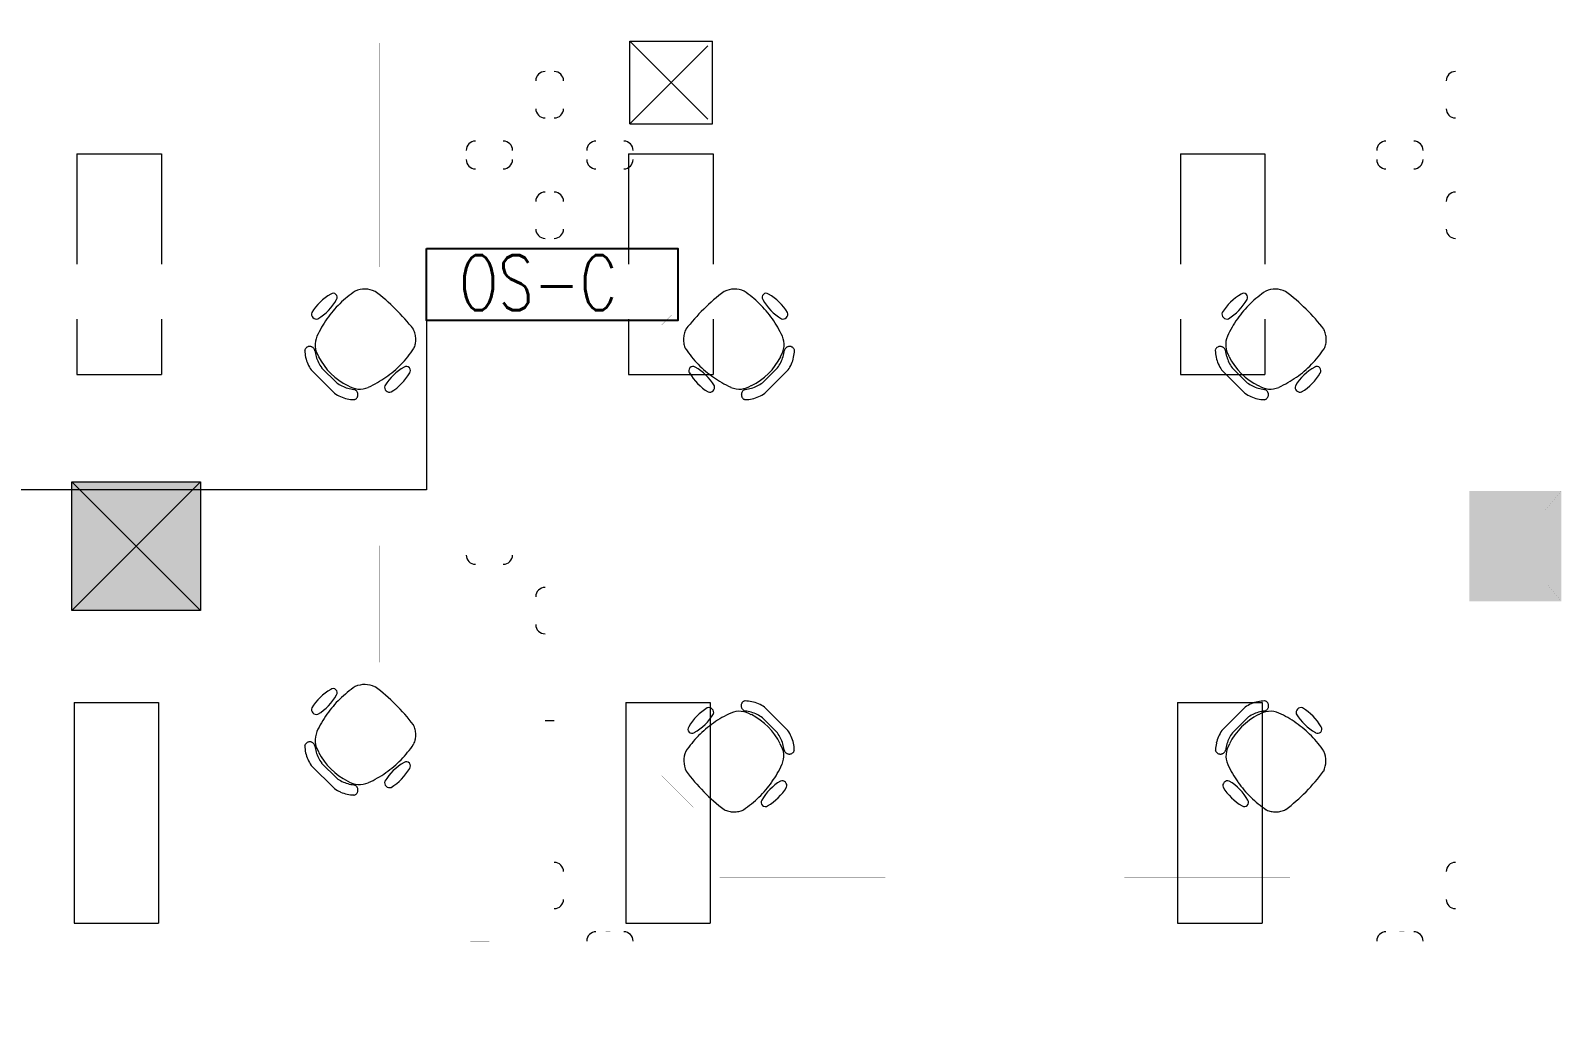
# Model space of a CAD drawing. Extents: x -6172 to 8039, y -4082 to 1639.
# Drawn here: x 1644.9 to 1977.9, y -386.5 to -172.3 of the extents above; entities that cross this region are included whole.
import ezdxf

# ---------------------------------------------------------------- set-up
doc = ezdxf.new("R2010")
doc.units = 0
doc.header["$LTSCALE"] = 96
doc.header["$MEASUREMENT"] = 0
doc.linetypes.add('HIDDEN', pattern=[0.375, 0.25, -0.125])
doc.linetypes.add('SHORT_DASHES', pattern=[0.375, 0.25, -0.125])
doc.layers.get('0').update_dxf_attribs({"linetype": 'CONTINUOUS', "lineweight": 0})
for name, color, linetype, lineweight in [('21', 7, 'CONTINUOUS', 0), ('A-FURN-CHAR', 3, 'CONTINUOUS', 0), ('A-FURN-PNLS', 2, 'CONTINUOUS', 0), ('A-FURN-UPPR', 3, 'HIDDEN', 0), ('A-FURN-WKSF', 3, 'CONTINUOUS', 0), ('A-GRID-COLS', 2, 'CONTINUOUS', 0), ('A-PATT-WALL', 1, 'CONTINUOUS', 0), ('A-WALL-FULL', 6, 'CONTINUOUS', 0), ('FLT-Peripheral Wiring', 214, 'CONTINUOUS', 0)]:
    doc.layers.add(name, color=color, linetype=linetype, lineweight=lineweight)
doc.layers.add('FLT-Occupancy-Sensor', color=160, linetype='CONTINUOUS')
doc.styles.add('SIM-00', font='SIMPLEX.SHX', dxfattribs={"width": 0.75})

# ---------------------------------------------------------------- blocks, each defined once
blk = doc.blocks.new('24LITE')
at = {"layer": '21', "color": 7, "linetype": 'Continuous'}
for p, q in [((1.13, 81.75), (1.13, 9.75)), ((1.13, 81.75), (28.69, 81.75)), ((28.69, 81.75), (28.69, 9.75)), ((1.13, 9.75), (28.69, 9.75))]:
    blk.add_line(p, q, dxfattribs=at)
blk = doc.blocks.new('ZZ000001')
at = {"layer": '21', "color": 7, "linetype": 'SHORT_DASHES'}
for p, q in [((1775.22, -192.57), (1793.22, -174.57)), ((1775.22, -174.57), (1793.22, -192.57)), ((1775.22, -192.57), (1775.22, -174.57)), ((1775.22, -174.57), (1793.22, -174.57)), ((1793.22, -192.57), (1793.22, -174.57)), ((1775.22, -192.57), (1793.22, -192.57)), ((1654.96, -199.07), (1654.96, -247.07)), ((1654.96, -199.07), (1673.34, -199.07)), ((1673.34, -199.07), (1673.34, -247.07)), ((1774.97, -199.07), (1774.97, -247.07)), ((1774.97, -199.07), (1793.35, -199.07)), ((1793.35, -199.07), (1793.35, -247.07)), ((1894.98, -199.07), (1894.98, -247.07)), ((1894.98, -199.07), (1913.35, -199.07)), ((1913.35, -199.07), (1913.35, -247.07)), ((1654.96, -247.07), (1673.34, -247.07)), ((1774.97, -247.07), (1793.35, -247.07)), ((1894.98, -247.07), (1913.35, -247.07))]:
    blk.add_line(p, q, dxfattribs=at)
at = {"color": 0, "linetype": 'ByBlock', "xscale": 0.6666977108052228, "yscale": 0.6666977108052228}
for p in [(1653.6, -372.92), (1773.61, -372.92), (1893.61, -372.92)]:
    blk.add_blockref('24LITE', p, dxfattribs=at)
blk = doc.blocks.new('ZZ000067')
at = {"layer": 'A-FURN-CHAR', "color": 8, "linetype": 'Continuous'}
for p, q in [((1705.91, -246.12), (1710.98, -251.19)), ((1711.47, -248.89), (1708.2, -245.63))]:
    blk.add_line(p, q, dxfattribs=at)
for centre, radius, start, end in [((1715.93, -239.64), 11.58, 119.8601, 148.6697), ((1710.69, -230.32), 0.891, 327.9938, 125.677), ((1728.52, -248.42), 23.4, 123.7952, 134.3789), ((1717.58, -233.84), 5.3, 65.1727, 113.1288), ((1695.1, -262.41), 41.53, 37.2403, 53.4682), ((1701.36, -225.1), 11.58, 301.3325, 330.5354), ((1728.68, -248.59), 23.64, 134.3847, 144.8979), ((1707.07, -233.96), 1.08, 161.6789, 287.1039), ((1729, -248.81), 24.02, 144.9022, 155.3039), ((1711.52, -240.64), 4.73, 156.7202, 212.8365), ((1723.53, -239.53), 5.14, 13.5539, 25.7377), ((1723.63, -239.5), 5.04, 1.2029, 13.5517), ((1723.71, -239.5), 4.96, 348.7159, 1.1974), ((1705.58, -242.13), 1.11, 157.2813, 168.7574), ((1712.13, -241.75), 7.59, 180.9465, 192.2951), ((1705.59, -242.13), 1.12, 145.8284, 157.2769), ((1705.59, -242.14), 1.13, 134.4292, 145.8271), ((1705.6, -242.14), 1.14, 123.0972, 134.4296), ((1705.6, -242.15), 1.15, 111.8329, 123.0953), ((1705.61, -242.16), 1.16, 100.6343, 111.8331), ((1705.61, -242.17), 1.16, 89.4866, 100.6376), ((1705.61, -242.17), 1.17, 78.3666, 89.4923), ((1705.61, -242.17), 1.17, 67.2402, 78.3667), ((1705.61, -242.17), 1.16, 56.0904, 67.244), ((1705.61, -242.16), 1.16, 44.8912, 56.0941), ((1705.62, -242.16), 1.15, 33.624, 44.8912), ((1705.63, -242.15), 1.13, 22.2863, 33.6237), ((1705.64, -242.15), 1.13, 10.8858, 22.2879), ((1714.29, -241.07), 7.59, 186.2278, 196.3838), ((1708.75, -228.52), 23.4, 315.6235, 326.2042), ((1723.75, -239.51), 4.91, 336.1507, 348.7063), ((1712.27, -241.72), 7.73, 192.288, 203.4973), ((1712.34, -241.69), 7.8, 203.4885, 214.6235), ((1714.42, -241.03), 7.73, 196.3784, 206.4129), ((1714.5, -241), 7.82, 206.4066, 216.3663), ((1720.09, -236.88), 14.08, 206.7942, 243.9004), ((1731.85, -255.58), 11.58, 119.467, 148.6699), ((1708.58, -228.35), 23.64, 305.1071, 315.6174), ((1726.62, -246.26), 0.891, 324.3254, 122.0086), ((1716.1, -242.59), 7.82, 233.6358, 243.5956), ((1716.06, -242.67), 7.73, 243.5893, 253.6238), ((1716.48, -245.55), 4.73, 237.1659, 293.2822), ((1708.36, -228.04), 24.02, 294.7042, 305.1031), ((1722.98, -249.88), 1.08, 162.8985, 288.3234), ((1717.3, -241.01), 11.58, 301.3326, 330.1422), ((1715.41, -244.76), 7.8, 235.379, 246.514), ((1715.38, -244.83), 7.73, 246.5047, 257.7141), ((1715.35, -244.97), 7.59, 257.7071, 269.0557), ((1716.02, -242.8), 7.59, 253.6187, 263.7747), ((1714.95, -251.46), 1.13, 67.7157, 79.1178), ((1714.97, -251.51), 1.11, 281.2436, 292.7197), ((1714.95, -251.47), 1.13, 56.3776, 67.715), ((1714.96, -251.51), 1.12, 292.7269, 304.1754), ((1714.94, -251.47), 1.15, 45.1134, 56.3806), ((1714.96, -251.5), 1.13, 304.1746, 315.5725), ((1714.93, -251.48), 1.16, 33.9075, 45.1105), ((1714.95, -251.5), 1.14, 315.5741, 326.9064), ((1714.93, -251.49), 1.16, 22.7588, 33.9124), ((1714.94, -251.49), 1.15, 326.9066, 338.169), ((1714.92, -251.49), 1.17, 11.6334, 22.76), ((1714.94, -251.49), 1.16, 338.1686, 349.3675), ((1714.92, -251.49), 1.17, 0.5123, 11.638), ((1714.93, -251.49), 1.16, 349.3652, 0.5162)]:
    blk.add_arc(centre, radius, start, end, dxfattribs=at)
blk = doc.blocks.new('ZZ000074')
at = {"layer": 'A-FURN-CHAR', "color": 8, "linetype": 'Continuous'}
for p, q in [((1909.07, -319.48), (1903.99, -324.55)), ((1906.29, -325.04), (1909.55, -321.78))]:
    blk.add_line(p, q, dxfattribs=at)
for centre, radius, start, end in [((1913.49, -325.91), 7.8, 113.4885, 124.6235), ((1913.46, -325.84), 7.73, 102.288, 113.4973), ((1913.43, -325.7), 7.59, 90.9465, 102.2951), ((1913.05, -319.15), 1.11, 67.2813, 78.7574), ((1913.05, -319.16), 1.12, 55.8284, 67.2768), ((1913.05, -319.16), 1.13, 44.4292, 55.8271), ((1913.04, -319.17), 1.14, 33.0972, 44.4295), ((1913.01, -319.18), 1.16, 326.0905, 337.244), ((1913.03, -319.18), 1.15, 21.8329, 33.0953), ((1913.02, -319.18), 1.16, 10.6343, 21.8331), ((1913.01, -319.18), 1.17, 337.2402, 348.3668), ((1913.01, -319.18), 1.17, 348.3666, 359.4923), ((1913.01, -319.18), 1.16, 359.4866, 10.6376), ((1921.22, -320.64), 1.08, 71.6789, 197.1039), ((1915.54, -329.51), 11.58, 29.8601, 58.6697), ((1918.3, -333.66), 14.08, 116.7942, 153.9004), ((1914.19, -328.07), 7.82, 116.4066, 126.3663), ((1914.15, -328), 7.73, 106.3784, 116.4129), ((1914.11, -327.86), 7.59, 96.2278, 106.3838), ((1914.54, -325.09), 4.73, 66.7202, 122.8365), ((1913.04, -319.21), 1.13, 280.8858, 292.2879), ((1913.03, -319.2), 1.13, 292.2863, 303.6237), ((1913.03, -319.19), 1.15, 303.624, 314.8912), ((1913.02, -319.19), 1.16, 314.8912, 326.0941), ((1906.38, -342.57), 24.02, 54.9022, 65.3039), ((1930.08, -314.93), 11.58, 211.3325, 240.5354), ((1906.59, -342.26), 23.64, 44.3847, 54.8979), ((1910.35, -328.95), 7.73, 156.5047, 167.7141), ((1910.43, -328.98), 7.8, 145.379, 156.514), ((1912.51, -329.63), 7.73, 153.5893, 163.6238), ((1912.59, -329.67), 7.82, 143.6359, 153.5956), ((1906.76, -342.09), 23.4, 33.7952, 44.3789), ((1924.86, -324.26), 0.891, 237.9938, 35.677), ((1903.67, -328.54), 1.11, 191.2436, 202.7197), ((1910.22, -328.92), 7.59, 167.7071, 179.0557), ((1903.67, -328.54), 1.12, 202.7269, 214.1754), ((1903.68, -328.53), 1.13, 214.1746, 225.5725), ((1903.68, -328.53), 1.14, 225.5741, 236.9064), ((1903.69, -328.52), 1.15, 236.9066, 248.1689), ((1903.69, -328.51), 1.16, 248.1686, 259.3674), ((1903.7, -328.5), 1.17, 281.6334, 292.76), ((1903.7, -328.5), 1.16, 292.7589, 303.9124), ((1903.7, -328.51), 1.16, 303.9075, 315.1105), ((1903.71, -328.51), 1.15, 315.1134, 326.3806), ((1903.72, -328.52), 1.13, 326.3776, 337.715), ((1903.73, -328.52), 1.13, 337.7158, 349.1178), ((1912.38, -329.6), 7.59, 163.6188, 173.7747), ((1909.63, -330.06), 4.73, 147.1659, 203.2822), ((1921.34, -331.15), 5.3, 335.1727, 23.1288), ((1903.7, -328.5), 1.16, 259.3651, 270.5162), ((1903.7, -328.5), 1.17, 270.5123, 281.638), ((1927.14, -321.93), 24.02, 204.7042, 215.1031), ((1905.3, -336.56), 1.08, 72.8985, 198.3234), ((1899.6, -345.42), 11.58, 29.467, 58.6699), ((1926.83, -322.15), 23.64, 215.1071, 225.6174), ((1892.77, -308.67), 41.53, 307.2404, 323.4682), ((1914.17, -330.87), 11.58, 211.3326, 240.1422), ((1926.66, -322.32), 23.4, 225.6235, 236.2042), ((1908.93, -340.19), 0.891, 234.3254, 32.0086), ((1915.67, -337.33), 4.91, 246.1507, 258.7063), ((1915.68, -337.28), 4.96, 258.7159, 271.1974), ((1915.68, -337.2), 5.04, 271.2029, 283.5517), ((1915.65, -337.1), 5.14, 283.5539, 295.7377)]:
    blk.add_arc(centre, radius, start, end, dxfattribs=at)
blk = doc.blocks.new('ZZ000075')
at = {"layer": 'A-FURN-CHAR', "color": 8, "linetype": 'Continuous'}
for p, q in [((1903.95, -246.12), (1909.02, -251.19)), ((1909.51, -248.89), (1906.24, -245.63))]:
    blk.add_line(p, q, dxfattribs=at)
for centre, radius, start, end in [((1913.98, -239.64), 11.58, 119.8601, 148.6697), ((1908.73, -230.32), 0.891, 327.9938, 125.677), ((1926.56, -248.42), 23.4, 123.7952, 134.3789), ((1915.62, -233.84), 5.3, 65.1727, 113.1288), ((1893.14, -262.41), 41.53, 37.2403, 53.4682), ((1899.4, -225.1), 11.58, 301.3325, 330.5354), ((1926.73, -248.59), 23.64, 134.3847, 144.8979), ((1905.11, -233.96), 1.08, 161.6789, 287.1039), ((1927.04, -248.81), 24.02, 144.9022, 155.3039), ((1909.56, -240.64), 4.73, 156.7202, 212.8365), ((1921.57, -239.53), 5.14, 13.5539, 25.7377), ((1921.67, -239.5), 5.04, 1.2029, 13.5517), ((1921.75, -239.5), 4.96, 348.7159, 1.1974), ((1903.62, -242.13), 1.11, 157.2813, 168.7574), ((1910.17, -241.75), 7.59, 180.9465, 192.2951), ((1903.63, -242.13), 1.12, 145.8284, 157.2769), ((1903.63, -242.14), 1.13, 134.4292, 145.8271), ((1903.64, -242.14), 1.14, 123.0972, 134.4296), ((1903.65, -242.15), 1.15, 111.8329, 123.0953), ((1903.65, -242.16), 1.16, 100.6343, 111.8331), ((1903.65, -242.17), 1.16, 89.4866, 100.6376), ((1903.65, -242.17), 1.17, 78.3666, 89.4923), ((1903.65, -242.17), 1.17, 67.2402, 78.3667), ((1903.65, -242.17), 1.16, 56.0904, 67.244), ((1903.66, -242.16), 1.16, 44.8912, 56.0941), ((1903.66, -242.16), 1.15, 33.624, 44.8912), ((1903.67, -242.15), 1.13, 22.2863, 33.6237), ((1903.68, -242.15), 1.13, 10.8858, 22.2879), ((1912.33, -241.07), 7.59, 186.2278, 196.3838), ((1906.79, -228.52), 23.4, 315.6235, 326.2042), ((1921.8, -239.51), 4.91, 336.1507, 348.7063), ((1910.31, -241.72), 7.73, 192.288, 203.4973), ((1910.38, -241.69), 7.8, 203.4885, 214.6235), ((1912.47, -241.03), 7.73, 196.3784, 206.4129), ((1912.54, -241), 7.82, 206.4066, 216.3663), ((1918.13, -236.88), 14.08, 206.7942, 243.9004), ((1929.89, -255.58), 11.58, 119.467, 148.6699), ((1906.62, -228.35), 23.64, 305.1071, 315.6174), ((1924.66, -246.26), 0.891, 324.3254, 122.0086), ((1914.14, -242.59), 7.82, 233.6358, 243.5956), ((1914.1, -242.67), 7.73, 243.5893, 253.6238), ((1914.52, -245.55), 4.73, 237.1659, 293.2822), ((1906.4, -228.04), 24.02, 294.7042, 305.1031), ((1921.03, -249.88), 1.08, 162.8985, 288.3234), ((1915.34, -241.01), 11.58, 301.3326, 330.1422), ((1913.45, -244.76), 7.8, 235.379, 246.514), ((1913.42, -244.83), 7.73, 246.5047, 257.7141), ((1913.39, -244.97), 7.59, 257.7071, 269.0557), ((1914.07, -242.8), 7.59, 253.6187, 263.7747), ((1912.99, -251.46), 1.13, 67.7157, 79.1178), ((1913.01, -251.51), 1.11, 281.2436, 292.7197), ((1912.99, -251.47), 1.13, 56.3776, 67.715), ((1913.01, -251.51), 1.12, 292.7269, 304.1754), ((1912.98, -251.47), 1.15, 45.1134, 56.3806), ((1913, -251.5), 1.13, 304.1746, 315.5725), ((1912.98, -251.48), 1.16, 33.9075, 45.1105), ((1912.99, -251.5), 1.14, 315.5741, 326.9064), ((1912.97, -251.49), 1.16, 22.7588, 33.9124), ((1912.99, -251.49), 1.15, 326.9066, 338.169), ((1912.97, -251.49), 1.17, 11.6334, 22.76), ((1912.98, -251.49), 1.16, 338.1686, 349.3675), ((1912.97, -251.49), 1.17, 0.5123, 11.638), ((1912.97, -251.49), 1.16, 349.3652, 0.5162)]:
    blk.add_arc(centre, radius, start, end, dxfattribs=at)
blk = doc.blocks.new('ZZ000078')
at = {"layer": 'A-FURN-CHAR', "color": 8, "linetype": 'Continuous'}
for p, q in [((1804.55, -319.48), (1809.62, -324.55)), ((1807.33, -325.04), (1804.06, -321.78))]:
    blk.add_line(p, q, dxfattribs=at)
for centre, radius, start, end in [((1798.08, -329.51), 11.58, 121.3303, 150.1399), ((1792.39, -320.64), 1.08, 342.8961, 108.321), ((1800.6, -319.18), 1.16, 169.3624, 180.5134), ((1800.61, -319.18), 1.17, 180.5077, 191.6334), ((1800.59, -319.18), 1.16, 158.1669, 169.3658), ((1800.61, -319.18), 1.17, 191.6333, 202.7598), ((1800.59, -319.18), 1.15, 146.9047, 158.1671), ((1800.6, -319.18), 1.16, 202.756, 213.9095), ((1800.58, -319.17), 1.14, 135.5705, 146.9028), ((1800.57, -319.16), 1.13, 124.1729, 135.5708), ((1800.57, -319.16), 1.12, 112.7232, 124.1717), ((1800.56, -319.15), 1.11, 101.2426, 112.7187), ((1800.18, -325.7), 7.59, 77.7049, 89.0535), ((1800.15, -325.84), 7.73, 66.5027, 77.712), ((1800.12, -325.91), 7.8, 55.3765, 66.5115), ((1783.53, -314.93), 11.58, 299.4646, 328.6675), ((1807.02, -342.26), 23.64, 125.1021, 135.6153), ((1807.24, -342.57), 24.02, 114.6962, 125.0978), ((1799.07, -325.09), 4.73, 57.1635, 113.2798), ((1800.6, -319.19), 1.16, 213.9059, 225.1088), ((1800.59, -319.19), 1.15, 225.1088, 236.376), ((1800.58, -319.2), 1.13, 236.3763, 247.7137), ((1800.58, -319.21), 1.13, 247.7121, 259.1142), ((1799.51, -327.86), 7.59, 73.6162, 83.7722), ((1799.47, -328), 7.73, 63.5871, 73.6216), ((1795.32, -333.66), 14.08, 26.0996, 63.2059), ((1799.43, -328.07), 7.82, 53.6338, 63.5935), ((1806.86, -342.09), 23.4, 135.6211, 146.2048), ((1788.76, -324.26), 0.891, 144.323, 302.0062), ((1801.03, -329.67), 7.82, 26.4044, 36.3641), ((1801.11, -329.63), 7.73, 16.3762, 26.4107), ((1803.19, -328.98), 7.8, 23.486, 34.6211), ((1803.26, -328.95), 7.73, 12.2859, 23.4953), ((1792.28, -331.15), 5.3, 156.8712, 204.8273), ((1803.99, -330.06), 4.73, 336.7178, 32.8341), ((1801.24, -329.6), 7.59, 6.2253, 16.3813), ((1809.89, -328.52), 1.13, 190.8822, 202.2843), ((1809.9, -328.52), 1.13, 202.285, 213.6224), ((1809.91, -328.51), 1.15, 213.6194, 224.8866), ((1809.91, -328.51), 1.16, 224.8895, 236.0925), ((1809.92, -328.5), 1.16, 236.0876, 247.2411), ((1809.92, -328.5), 1.17, 247.24, 258.3666), ((1809.92, -328.51), 1.16, 280.6326, 291.8314), ((1809.93, -328.52), 1.15, 291.831, 303.0934), ((1809.93, -328.53), 1.14, 303.0936, 314.4259), ((1809.94, -328.53), 1.13, 314.4275, 325.8255), ((1803.4, -328.92), 7.59, 0.9443, 12.2929), ((1809.94, -328.54), 1.12, 325.8246, 337.2731), ((1809.95, -328.54), 1.11, 337.2803, 348.7564), ((1786.48, -321.93), 24.02, 324.8969, 335.2958), ((1809.92, -328.5), 1.17, 258.362, 269.4877), ((1809.92, -328.5), 1.16, 269.4839, 280.6349), ((1820.85, -308.67), 41.53, 216.5318, 232.7596), ((1786.79, -322.15), 23.64, 314.3826, 324.8929), ((1814.02, -345.42), 11.58, 121.3301, 150.533), ((1808.31, -336.56), 1.08, 341.6766, 107.1015), ((1786.96, -322.32), 23.4, 303.7958, 314.3765), ((1799.44, -330.87), 11.58, 299.8578, 328.6674), ((1797.96, -337.1), 5.14, 244.2623, 256.4461), ((1797.94, -337.2), 5.04, 256.4483, 268.7971), ((1797.94, -337.28), 4.96, 268.8026, 281.2841), ((1797.94, -337.33), 4.91, 281.2937, 293.8493), ((1804.69, -340.19), 0.891, 147.9914, 305.6746)]:
    blk.add_arc(centre, radius, start, end, dxfattribs=at)
blk = doc.blocks.new('ZZ000079')
at = {"layer": 'A-FURN-CHAR', "color": 8, "linetype": 'Continuous'}
for p, q in [((1804.11, -248.89), (1807.37, -245.63)), ((1809.67, -246.12), (1804.6, -251.19))]:
    blk.add_line(p, q, dxfattribs=at)
for centre, radius, start, end in [((1820.48, -262.41), 41.53, 126.5318, 142.7597), ((1798, -233.84), 5.3, 66.8712, 114.8273), ((1787.06, -248.42), 23.4, 45.6211, 56.2048), ((1804.89, -230.32), 0.891, 54.323, 212.0062), ((1799.64, -239.64), 11.58, 31.3303, 60.1399), ((1786.89, -248.59), 23.64, 35.1021, 45.6153), ((1814.21, -225.1), 11.58, 209.4646, 238.6675), ((1786.58, -248.81), 24.02, 24.6961, 35.0978), ((1808.51, -233.96), 1.08, 252.8961, 18.3211), ((1791.94, -239.5), 5.04, 166.4483, 178.7971), ((1791.86, -239.5), 4.96, 178.8026, 191.2841), ((1792.04, -239.53), 5.14, 154.2623, 166.4462), ((1804.06, -240.64), 4.73, 327.1635, 23.2798), ((1791.82, -239.51), 4.91, 191.2937, 203.8493), ((1806.83, -228.52), 23.4, 213.7958, 224.3765), ((1801.28, -241.07), 7.59, 343.6162, 353.7722), ((1809.94, -242.15), 1.13, 157.7121, 169.1142), ((1809.94, -242.15), 1.13, 146.3763, 157.7137), ((1809.95, -242.16), 1.15, 135.1088, 146.376), ((1809.96, -242.16), 1.16, 123.9059, 135.1088), ((1809.96, -242.17), 1.16, 112.756, 123.9096), ((1809.97, -242.17), 1.17, 101.6332, 112.7598), ((1809.97, -242.17), 1.17, 90.5077, 101.6334), ((1809.97, -242.17), 1.16, 79.3624, 90.5134), ((1809.97, -242.16), 1.16, 68.1669, 79.3658), ((1809.97, -242.15), 1.15, 56.9047, 68.1671), ((1809.98, -242.14), 1.14, 45.5705, 56.9028), ((1809.98, -242.14), 1.13, 34.1729, 45.5708), ((1803.45, -241.75), 7.59, 347.7049, 359.0535), ((1809.99, -242.13), 1.12, 22.7232, 34.1716), ((1809.99, -242.13), 1.11, 11.2426, 22.7187), ((1788.95, -246.26), 0.891, 57.9914, 215.6746), ((1783.73, -255.58), 11.58, 31.3301, 60.533), ((1807, -228.35), 23.64, 224.3826, 234.8929), ((1795.49, -236.88), 14.08, 296.0996, 333.2059), ((1801.07, -241), 7.82, 323.6338, 333.5935), ((1801.15, -241.03), 7.73, 333.5871, 343.6216), ((1803.24, -241.69), 7.8, 325.3765, 336.5115), ((1803.31, -241.72), 7.73, 336.5027, 347.712), ((1798.27, -241.01), 11.58, 209.8578, 238.6674), ((1792.59, -249.88), 1.08, 251.6766, 17.1015), ((1807.21, -228.04), 24.02, 234.8969, 245.2958), ((1799.09, -245.55), 4.73, 246.7178, 302.8341), ((1799.51, -242.67), 7.73, 286.3762, 296.4107), ((1799.47, -242.59), 7.82, 296.4044, 306.3641), ((1800.65, -251.49), 1.17, 168.362, 179.4877), ((1800.65, -251.49), 1.16, 179.4838, 190.6349), ((1800.64, -251.49), 1.16, 190.6326, 201.8314), ((1800.65, -251.49), 1.17, 157.24, 168.3666), ((1800.65, -251.49), 1.16, 146.0876, 157.2412), ((1800.63, -251.49), 1.15, 201.831, 213.0934), ((1800.62, -251.5), 1.14, 213.0936, 224.4259), ((1800.64, -251.48), 1.16, 134.8895, 146.0925), ((1800.61, -251.5), 1.13, 224.4275, 235.8254), ((1800.63, -251.47), 1.15, 123.6194, 134.8866), ((1800.61, -251.51), 1.12, 235.8246, 247.2731), ((1800.63, -251.47), 1.13, 112.285, 123.6224), ((1800.61, -251.51), 1.11, 247.2803, 258.7564), ((1800.62, -251.46), 1.13, 100.8822, 112.2843), ((1800.23, -244.97), 7.59, 270.9443, 282.2929), ((1799.55, -242.8), 7.59, 276.2253, 286.3813), ((1800.2, -244.83), 7.73, 282.2859, 293.4953), ((1800.17, -244.76), 7.8, 293.486, 304.6211)]:
    blk.add_arc(centre, radius, start, end, dxfattribs=at)
blk = doc.blocks.new('ZZ000163')
at = {"layer": 'A-FURN-CHAR', "color": 8, "linetype": 'Continuous'}
for p, q in [((1705.91, -332.12), (1710.98, -337.19)), ((1711.47, -334.9), (1708.2, -331.63))]:
    blk.add_line(p, q, dxfattribs=at)
for centre, radius, start, end in [((1715.93, -325.65), 11.58, 119.8601, 148.6697), ((1710.68, -316.33), 0.891, 327.9938, 125.677), ((1728.52, -334.43), 23.4, 123.7952, 134.3789), ((1717.57, -319.85), 5.3, 65.1727, 113.1288), ((1695.09, -348.42), 41.53, 37.2403, 53.4682), ((1707.06, -319.97), 1.08, 161.679, 287.1039), ((1701.36, -311.11), 11.58, 301.3325, 330.5354), ((1728.68, -334.6), 23.64, 134.3847, 144.8979), ((1728.99, -334.81), 24.02, 144.9022, 155.3038), ((1711.52, -326.65), 4.73, 156.7202, 212.8365), ((1723.53, -325.54), 5.14, 13.5539, 25.7377), ((1723.63, -325.51), 5.04, 1.2029, 13.5517), ((1723.71, -325.51), 4.96, 348.7159, 1.1974), ((1705.58, -328.14), 1.11, 157.2813, 168.7574), ((1712.13, -327.76), 7.59, 180.9465, 192.2951), ((1705.58, -328.14), 1.12, 145.8284, 157.2769), ((1705.59, -328.14), 1.13, 134.4292, 145.8271), ((1712.26, -327.73), 7.73, 192.288, 203.4973), ((1705.6, -328.15), 1.14, 123.0972, 134.4296), ((1705.6, -328.16), 1.15, 111.8329, 123.0953), ((1705.6, -328.17), 1.16, 100.6343, 111.8331), ((1705.61, -328.17), 1.16, 89.4866, 100.6376), ((1705.61, -328.18), 1.17, 78.3666, 89.4923), ((1705.61, -328.18), 1.17, 67.2402, 78.3667), ((1705.61, -328.18), 1.16, 56.0905, 67.244), ((1705.61, -328.17), 1.16, 44.8912, 56.0941), ((1705.62, -328.16), 1.15, 33.624, 44.8912), ((1705.63, -328.16), 1.13, 22.2863, 33.6237), ((1705.64, -328.15), 1.13, 10.8858, 22.2879), ((1714.29, -327.08), 7.59, 186.2278, 196.3838), ((1714.42, -327.04), 7.73, 196.3784, 206.4129), ((1720.09, -322.89), 14.08, 206.7942, 243.9004), ((1708.74, -314.53), 23.4, 315.6235, 326.2042), ((1723.75, -325.52), 4.91, 336.1507, 348.7063), ((1712.34, -327.7), 7.8, 203.4885, 214.6235), ((1714.5, -327), 7.82, 206.4066, 216.3663), ((1731.84, -341.59), 11.58, 119.467, 148.6699), ((1708.58, -314.36), 23.64, 305.1071, 315.6174), ((1717.3, -327.02), 11.58, 301.3326, 330.1422), ((1726.62, -332.26), 0.891, 324.3254, 122.0086), ((1716.1, -328.6), 7.82, 233.6358, 243.5956), ((1716.06, -328.68), 7.73, 243.5893, 253.6238), ((1716.02, -328.81), 7.59, 253.6187, 263.7747), ((1716.48, -331.56), 4.73, 237.1659, 293.2822), ((1708.36, -314.05), 24.02, 294.7042, 305.1031), ((1722.98, -335.89), 1.08, 162.8985, 288.3234), ((1715.4, -330.76), 7.8, 235.379, 246.514), ((1715.37, -330.84), 7.73, 246.5047, 257.7141), ((1715.34, -330.97), 7.59, 257.7071, 269.0557), ((1714.95, -337.46), 1.13, 67.7157, 79.1178), ((1714.96, -337.52), 1.11, 281.2436, 292.7197), ((1714.94, -337.47), 1.13, 56.3776, 67.715), ((1714.96, -337.52), 1.12, 292.7269, 304.1754), ((1714.94, -337.48), 1.15, 45.1134, 56.3806), ((1714.96, -337.51), 1.13, 304.1746, 315.5725), ((1714.93, -337.49), 1.16, 33.9075, 45.1105), ((1714.95, -337.5), 1.14, 315.5741, 326.9064), ((1714.93, -337.49), 1.16, 22.7588, 33.9124), ((1714.94, -337.5), 1.15, 326.9066, 338.1689), ((1714.92, -337.49), 1.17, 11.6334, 22.76), ((1714.93, -337.5), 1.16, 338.1686, 349.3675), ((1714.92, -337.49), 1.17, 0.5123, 11.638), ((1714.93, -337.49), 1.16, 349.3652, 0.5162)]:
    blk.add_arc(centre, radius, start, end, dxfattribs=at)
blk = doc.blocks.new('FLT-Occupancy Sensor Ceiling')
at = {"layer": 'FLT-Occupancy-Sensor'}
blk.add_lwpolyline([(0, 0), (54.64, 0), (54.64, -15.71), (0, -15.71)], close=True, dxfattribs=at)
at = {"layer": 'FLT-Occupancy-Sensor', "insert": (7.08, -1.46), "char_height": 12, "width": 54.6376, "attachment_point": 1, "style": 'SIM-00'}
blk.add_mtext('OS-C', dxfattribs=at)

msp = doc.modelspace()

# ---------------------------------------------------------------- linework, layer by layer
at = {"layer": 'A-FURN-PNLS', "const_width": 0.00174}
for points in [[(1756.78, -198.35), (1756.78, -162.35), (1758.79, -162.35), (1758.8, -198.35), (1756.78, -198.35)], [(1758.8, -198.35), (1758.8, -162.35), (1756.78, -162.35), (1756.78, -198.35), (1758.8, -198.35)], [(1954.82, -198.35), (1954.82, -162.35), (1956.83, -162.35), (1956.84, -198.35), (1954.82, -198.35)], [(1684.78, -174.35), (1682.77, -174.35), (1682.77, -198.35), (1684.78, -198.35), (1684.78, -174.35)], [(1830.79, -174.35), (1832.81, -174.35), (1832.81, -198.35), (1830.79, -198.35), (1830.79, -174.35)], [(1882.82, -174.35), (1880.81, -174.35), (1880.81, -198.35), (1882.82, -198.35), (1882.82, -174.35)], [(1684.78, -198.35), (1684.78, -198.35), (1720.78, -198.35), (1720.78, -200.37), (1684.78, -200.37)], [(1720.78, -198.35), (1756.78, -198.35), (1756.78, -200.37), (1720.78, -200.37)], [(1794.79, -198.35), (1758.8, -198.35), (1758.8, -200.37), (1794.79, -200.37)], [(1830.79, -198.35), (1830.79, -198.35), (1794.79, -198.35), (1794.79, -200.37), (1830.79, -200.37)], [(1882.82, -198.35), (1882.82, -198.35), (1918.82, -198.35), (1918.82, -200.37), (1882.82, -200.37)], [(1918.82, -198.35), (1954.82, -198.35), (1954.82, -200.37), (1918.82, -200.37)], [(1684.78, -224.37), (1682.77, -224.37), (1682.77, -200.37), (1684.78, -200.37), (1684.78, -224.37)], [(1756.78, -200.37), (1756.78, -236.36), (1758.79, -236.36), (1758.8, -200.37), (1756.78, -200.37)], [(1758.8, -200.37), (1758.8, -236.36), (1756.78, -236.36), (1756.78, -200.37), (1758.8, -200.37)], [(1830.79, -224.37), (1832.81, -224.37), (1832.81, -200.37), (1830.79, -200.37), (1830.79, -224.37)], [(1882.82, -224.37), (1880.81, -224.37), (1880.81, -200.37), (1882.82, -200.37), (1882.82, -224.37)], [(1954.82, -200.37), (1954.82, -236.36), (1956.83, -236.36), (1956.84, -200.37), (1954.82, -200.37)], [(1756.78, -236.36), (1756.78, -284.36), (1758.79, -284.36), (1758.79, -236.36)], [(1758.8, -236.36), (1758.8, -284.36), (1756.78, -284.36), (1756.78, -236.36)], [(1954.82, -236.36), (1954.82, -284.36), (1956.83, -284.36), (1956.83, -236.36)], [(1684.78, -284.36), (1684.78, -284.36), (1720.78, -284.36), (1720.78, -286.37), (1684.78, -286.38)], [(1756.78, -286.37), (1720.78, -286.37), (1720.78, -284.36), (1756.78, -284.36), (1756.78, -286.37)], [(1758.8, -286.36), (1788.84, -286.36), (1788.84, -284.34), (1758.8, -284.34), (1758.8, -286.36)], [(1788.84, -286.36), (1812.84, -286.36), (1812.84, -284.34), (1788.84, -284.34)], [(1924.77, -286.36), (1900.77, -286.36), (1900.77, -284.34), (1924.77, -284.34)], [(1954.82, -286.36), (1924.77, -286.36), (1924.77, -284.34), (1954.82, -284.34), (1954.82, -286.36)], [(1684.78, -286.38), (1682.76, -286.38), (1682.77, -310.37), (1684.78, -310.37), (1684.78, -286.38)], [(1758.8, -334.35), (1758.8, -286.36), (1756.78, -286.36), (1756.78, -334.35)], [(1758.79, -322.37), (1758.79, -286.37), (1756.78, -286.37), (1756.78, -322.37)], [(1954.82, -334.35), (1954.82, -286.36), (1956.83, -286.36), (1956.83, -334.35)], [(1756.78, -322.37), (1756.78, -370.36), (1758.79, -370.36), (1758.79, -322.37)], [(1758.8, -370.35), (1758.8, -334.35), (1756.78, -334.35), (1756.79, -370.35), (1758.8, -370.35)], [(1954.82, -370.35), (1954.82, -334.35), (1956.83, -334.35), (1956.83, -370.35), (1954.82, -370.35)], [(1830.8, -370.35), (1832.81, -370.35), (1832.81, -346.35), (1830.79, -346.35), (1830.8, -370.35)], [(1882.82, -370.35), (1880.81, -370.35), (1880.81, -346.35), (1882.82, -346.35), (1882.82, -370.35)], [(1732.78, -370.37), (1732.78, -372.38), (1756.78, -372.38), (1756.78, -370.36), (1732.78, -370.37)], [(1794.8, -372.37), (1758.8, -372.37), (1758.8, -370.35), (1794.8, -370.35)], [(1830.8, -372.37), (1830.8, -372.37), (1794.8, -372.37), (1794.8, -370.35), (1830.8, -370.35)], [(1882.82, -372.37), (1882.82, -372.37), (1918.82, -372.37), (1918.82, -370.35), (1882.82, -370.35)], [(1918.82, -372.37), (1954.82, -372.37), (1954.82, -370.35), (1918.82, -370.35)]]:
    msp.add_lwpolyline(points, dxfattribs=at)
at = {"layer": 'A-FURN-UPPR'}
msp.add_line((1756.78, -322.37), (1758.79, -322.37), dxfattribs=at)
at = {"layer": 'A-FURN-UPPR', "const_width": 0.00174}
for points in [[(1684.78, -184.59), (1720.78, -184.59)], [(1685.29, -198.35), (1685.29, -184.59)], [(1720.28, -185.09), (1685.29, -185.09)], [(1720.28, -198.35), (1720.28, -184.59)], [(1830.79, -184.59), (1794.79, -184.59)], [(1795.29, -198.35), (1795.3, -184.59)], [(1795.3, -185.09), (1830.29, -185.09)], [(1830.29, -198.35), (1830.29, -184.59)], [(1882.82, -184.59), (1918.82, -184.59)], [(1883.33, -198.35), (1883.33, -184.59)], [(1918.32, -185.09), (1883.33, -185.09)], [(1918.32, -198.35), (1918.32, -184.59)], [(1684.78, -200.37), (1684.78, -198.35)], [(1830.79, -200.37), (1830.79, -198.35)], [(1882.82, -200.37), (1882.82, -198.35)], [(1685.29, -200.37), (1685.29, -214.13)], [(1720.28, -200.37), (1720.28, -214.13)], [(1795.29, -200.37), (1795.3, -214.13)], [(1830.29, -200.37), (1830.29, -214.13)], [(1883.33, -200.37), (1883.33, -214.13)], [(1918.32, -200.37), (1918.32, -214.13)], [(1684.78, -214.13), (1720.78, -214.13)], [(1720.28, -213.63), (1685.29, -213.63)], [(1830.79, -214.13), (1794.79, -214.13)], [(1795.3, -213.63), (1830.29, -213.63)], [(1882.82, -214.13), (1918.82, -214.13)], [(1918.32, -213.63), (1883.33, -213.63)], [(1743.01, -236.36), (1743.01, -284.36)], [(1772.56, -236.36), (1772.56, -284.36)], [(1941.06, -236.36), (1941.06, -284.36)], [(1756.78, -236.87), (1743.01, -236.87)], [(1743.52, -283.86), (1743.52, -236.87)], [(1758.8, -236.87), (1772.56, -236.87)], [(1772.06, -283.86), (1772.05, -236.87)], [(1954.82, -236.87), (1941.06, -236.87)], [(1941.56, -283.86), (1941.56, -236.87)], [(1684.78, -286.38), (1684.78, -284.36)], [(1756.78, -283.87), (1743.01, -283.87)], [(1758.8, -283.86), (1772.56, -283.86)], [(1954.82, -283.86), (1941.06, -283.86)], [(1685.28, -286.38), (1685.28, -300.14)], [(1720.28, -286.37), (1720.28, -300.14)], [(1758.8, -286.86), (1772.56, -286.86)], [(1772.06, -286.86), (1772.06, -333.85)], [(1772.56, -334.35), (1772.56, -286.36)], [(1941.06, -334.35), (1941.06, -286.36)], [(1954.82, -286.86), (1941.06, -286.86)], [(1941.56, -286.86), (1941.56, -333.85)], [(1720.28, -299.63), (1685.29, -299.63)], [(1684.78, -300.14), (1720.78, -300.14)], [(1743.02, -322.37), (1743.02, -370.36)], [(1756.78, -322.87), (1743.02, -322.87)], [(1743.52, -369.86), (1743.52, -322.87)], [(1758.8, -333.85), (1772.56, -333.85)], [(1954.82, -333.85), (1941.06, -333.85)], [(1830.8, -356.59), (1794.8, -356.59)], [(1795.3, -370.35), (1795.3, -356.59)], [(1795.3, -357.09), (1830.29, -357.09)], [(1830.29, -370.35), (1830.29, -356.59)], [(1882.82, -356.59), (1918.82, -356.59)], [(1883.33, -370.35), (1883.33, -356.59)], [(1918.32, -357.09), (1883.33, -357.09)], [(1918.32, -370.35), (1918.32, -356.59)], [(1756.78, -369.86), (1743.02, -369.86)], [(1830.8, -370.35), (1830.8, -372.37)], [(1882.82, -370.35), (1882.82, -372.37)]]:
    msp.add_lwpolyline(points, dxfattribs=at)
at = {"layer": 'A-FURN-WKSF', "const_width": 0.00174}
for points in [[(1733.44, -162.35), (1720.78, -175.01)], [(1782.13, -162.35), (1794.79, -175.01)], [(1931.48, -162.35), (1918.82, -175.01)], [(1684.78, -175.01), (1684.78, -198.35)], [(1720.78, -175.01), (1684.78, -175.01)], [(1720.78, -198.35), (1720.78, -175.01)], [(1794.79, -198.35), (1794.79, -175.01)], [(1794.79, -175.01), (1830.79, -175.01)], [(1830.79, -175.01), (1830.79, -198.35)], [(1882.82, -175.01), (1882.82, -198.35)], [(1918.82, -175.01), (1882.82, -175.01)], [(1918.82, -198.35), (1918.82, -175.01)], [(1754.76, -189.28), (1754.76, -183.23)], [(1760.81, -189.28), (1760.81, -183.23)], [(1952.8, -189.28), (1952.8, -183.23)], [(1741.66, -196.33), (1741.66, -196.33)], [(1741.66, -196.33), (1747.71, -196.33)], [(1773.92, -196.33), (1767.87, -196.33)], [(1773.92, -196.33), (1773.92, -196.33)], [(1939.7, -196.33), (1939.7, -196.33)], [(1939.7, -196.33), (1945.75, -196.33)], [(1684.78, -223.71), (1684.78, -200.37)], [(1720.78, -200.37), (1720.78, -223.71)], [(1741.66, -202.38), (1747.71, -202.38)], [(1741.66, -202.38), (1741.66, -202.38)], [(1773.92, -202.38), (1767.87, -202.38)], [(1773.92, -202.38), (1773.92, -202.38)], [(1794.79, -200.37), (1794.79, -223.71)], [(1830.79, -223.71), (1830.79, -200.37)], [(1882.82, -223.71), (1882.82, -200.37)], [(1918.82, -200.37), (1918.82, -223.71)], [(1939.7, -202.38), (1945.75, -202.38)], [(1939.7, -202.38), (1939.7, -202.38)], [(1754.76, -209.44), (1754.76, -215.48)], [(1760.81, -209.44), (1760.81, -215.48)], [(1952.8, -209.44), (1952.8, -215.48)], [(1720.78, -223.71), (1684.78, -223.71)], [(1733.44, -236.36), (1720.78, -223.71)], [(1782.13, -236.36), (1794.79, -223.71)], [(1794.79, -223.71), (1830.79, -223.71)], [(1918.82, -223.71), (1882.82, -223.71)], [(1931.48, -236.36), (1918.82, -223.71)], [(1756.78, -236.36), (1733.44, -236.36), (1733.44, -284.36)], [(1758.8, -236.36), (1782.13, -236.36), (1782.14, -284.36)], [(1954.82, -236.36), (1931.48, -236.36), (1931.48, -284.36)], [(1720.78, -286.37), (1720.78, -309.71)], [(1747.71, -288.39), (1741.66, -288.39)], [(1758.8, -334.35), (1782.14, -334.35), (1782.14, -286.36)], [(1954.82, -334.35), (1931.48, -334.35), (1931.48, -286.36)], [(1754.76, -301.49), (1754.76, -295.44)], [(1754.76, -301.49), (1754.76, -301.49)], [(1720.78, -309.71), (1684.78, -309.71)], [(1720.78, -309.71), (1733.44, -322.37)], [(1756.78, -322.37), (1733.44, -322.37), (1733.44, -370.36)], [(1782.14, -334.35), (1794.8, -347.01)], [(1931.48, -334.35), (1918.82, -347.01)], [(1794.8, -347.01), (1830.79, -347.01)], [(1794.8, -370.35), (1794.8, -347.01)], [(1918.82, -347.01), (1882.82, -347.01)], [(1918.82, -370.35), (1918.82, -347.01)], [(1760.81, -361.28), (1760.81, -355.24)], [(1952.8, -361.28), (1952.8, -355.24)], [(1773.92, -368.33), (1767.87, -368.34)], [(1773.92, -368.33), (1773.92, -368.33)], [(1939.7, -368.33), (1939.7, -368.33)], [(1939.7, -368.33), (1945.75, -368.34)]]:
    msp.add_lwpolyline(points, dxfattribs=at)
at = {"layer": 'A-FURN-WKSF'}
for centre, radius, start, end in [((1756.78, -183.23), 2.02, 90, 180), ((1758.8, -183.23), 2.02, 0, 90), ((1954.82, -183.23), 2.02, 90, 180), ((1756.78, -189.28), 2.01, 180, 270), ((1758.8, -189.28), 2.01, 270, 0), ((1954.82, -189.28), 2.01, 180, 270), ((1741.66, -198.35), 2.02, 90, 180), ((1747.71, -198.35), 2.02, 0, 90), ((1767.87, -198.35), 2.02, 90, 180), ((1773.92, -198.35), 2.02, 0, 90), ((1939.7, -198.35), 2.02, 90, 180), ((1945.75, -198.35), 2.02, 0, 90), ((1741.66, -200.37), 2.01, 180, 270), ((1747.71, -200.37), 2.01, 270, 0), ((1767.87, -200.37), 2.01, 180, 270), ((1773.92, -200.37), 2.01, 270, 0), ((1939.7, -200.37), 2.01, 180, 270), ((1945.75, -200.37), 2.01, 270, 0), ((1756.78, -209.44), 2.01, 90, 180), ((1758.8, -209.44), 2.01, 0, 90), ((1954.82, -209.44), 2.01, 90, 180), ((1756.78, -215.48), 2.01, 180, 270), ((1758.8, -215.48), 2.01, 270, 0), ((1954.82, -215.48), 2.01, 180, 270), ((1741.66, -286.37), 2.02, 180, 270), ((1747.71, -286.37), 2.01, 270, 0), ((1756.78, -295.44), 2.02, 90, 180), ((1756.78, -301.49), 2.02, 180, 270), ((1758.8, -355.24), 2.02, 0, 90), ((1954.82, -355.24), 2.02, 90, 180), ((1758.8, -361.28), 2.01, 270, 0), ((1954.82, -361.28), 2.01, 180, 270), ((1767.87, -370.35), 2.02, 90, 180), ((1773.92, -370.35), 2.02, 0, 90), ((1939.7, -370.35), 2.02, 90, 180), ((1945.75, -370.35), 2.02, 0, 90)]:
    msp.add_arc(centre, radius, start, end, dxfattribs=at)
at = {"layer": 'A-GRID-COLS'}
for p, q in [((1653.85, -298.42), (1653.85, -270.42)), ((1653.85, -270.42), (1681.85, -270.42)), ((1653.85, -298.42), (1681.85, -270.42)), ((1653.85, -270.42), (1681.85, -298.42)), ((1681.85, -270.42), (1681.85, -298.42)), ((1681.85, -298.42), (1653.85, -298.42))]:
    msp.add_line(p, q, dxfattribs=at)
at = {"layer": 'A-GRID-COLS', "const_width": 0.00174}
for points in [[(1957.83, -296.43), (1977.84, -272.43)], [(1977.84, -296.43), (1977.84, -272.43), (1957.83, -272.43), (1957.83, -296.43), (1977.84, -296.43)], [(1977.84, -296.43), (1957.83, -272.43)], [(1667.84, -284.43), (1667.84, -284.43)], [(1667.85, -284.42), (1667.85, -284.42)], [(1967.83, -284.43), (1967.83, -284.43)]]:
    msp.add_lwpolyline(points, dxfattribs=at)
at = {"layer": 'A-PATT-WALL'}
for points in [[(1653.85, -270.43), (1681.85, -270.43), (1653.85, -298.42), (1681.85, -298.42)], [(1957.83, -272.43), (1977.84, -272.43), (1957.83, -296.43), (1977.84, -296.43)]]:
    msp.add_solid(points, dxfattribs=at)
at = {"layer": 'A-WALL-FULL', "const_width": 0.00174}
for points in [[(1977.81, -1734.33), (1977.86, 1045.49)], [(1961.83, -272.43), (1961.84, 63.55)], [(1961.82, -752.4), (1961.83, -296.43)]]:
    msp.add_lwpolyline(points, dxfattribs=at)
at = {"layer": 'FLT-Peripheral Wiring'}
msp.add_lwpolyline([(1731.03, -219.67), (1731.03, -272.2), (1428.4, -272.2), (1428.4, -950.9), (912.94, -950.9), (912.94, -1181.14), (973.25, -1181.14)], dxfattribs=at)

# ---------------------------------------------------------------- block references
for name in ['ZZ000001', 'ZZ000067', 'ZZ000079', 'ZZ000075', 'ZZ000163', 'ZZ000078', 'ZZ000074']:
    msp.add_blockref(name, (0, 0))
at = {"layer": 'FLT-Occupancy-Sensor'}
msp.add_blockref('FLT-Occupancy Sensor Ceiling', (1731.03, -219.67), dxfattribs=at)

doc.saveas('drawing.dxf')
